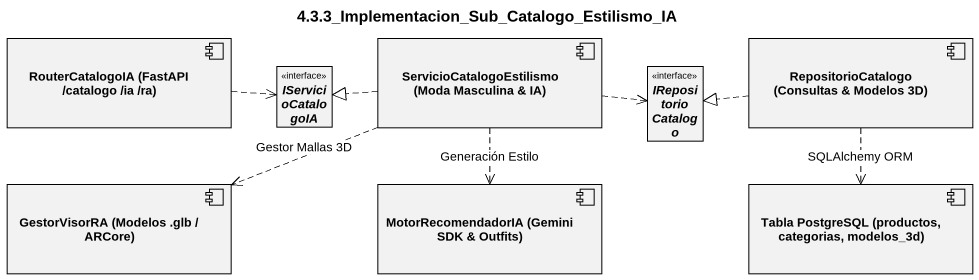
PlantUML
@startuml
title 4.3.3_Implementacion_Sub_Catalogo_Estilismo_IA
allowmixing
hide circle
hide empty members
component "RouterCatalogoIA (FastAPI /catalogo /ia /ra)" as RouterCatalogoIA_FastAPI
component "ServicioCatalogoEstilismo (Moda Masculina & IA)" as ServicioCatalogoEstilismo
component "RepositorioCatalogo (Consultas & Modelos 3D)" as RepositorioCatalogo
interface IServicioCatalogoIA
interface IRepositorioCatalogo
component "GestorVisorRA (Modelos .glb / ARCore)" as GestorVisorRA_Modelos_glb
component "MotorRecomendadorIA (Gemini SDK & Outfits)" as MotorRecomendadorIA_Gemini
component "Tabla PostgreSQL (productos, categorias, modelos_3d)" as Tabla_PostgreSQL_productos
RouterCatalogoIA_FastAPI .right.> IServicioCatalogoIA
ServicioCatalogoEstilismo .left.|> IServicioCatalogoIA
ServicioCatalogoEstilismo .right.> IRepositorioCatalogo
ServicioCatalogoEstilismo .left.> GestorVisorRA_Modelos_glb : Gestor Mallas 3D
ServicioCatalogoEstilismo ..> MotorRecomendadorIA_Gemini : Generación Estilo
RepositorioCatalogo .left.|> IRepositorioCatalogo
RepositorioCatalogo ..> Tabla_PostgreSQL_productos : SQLAlchemy ORM
@enduml
